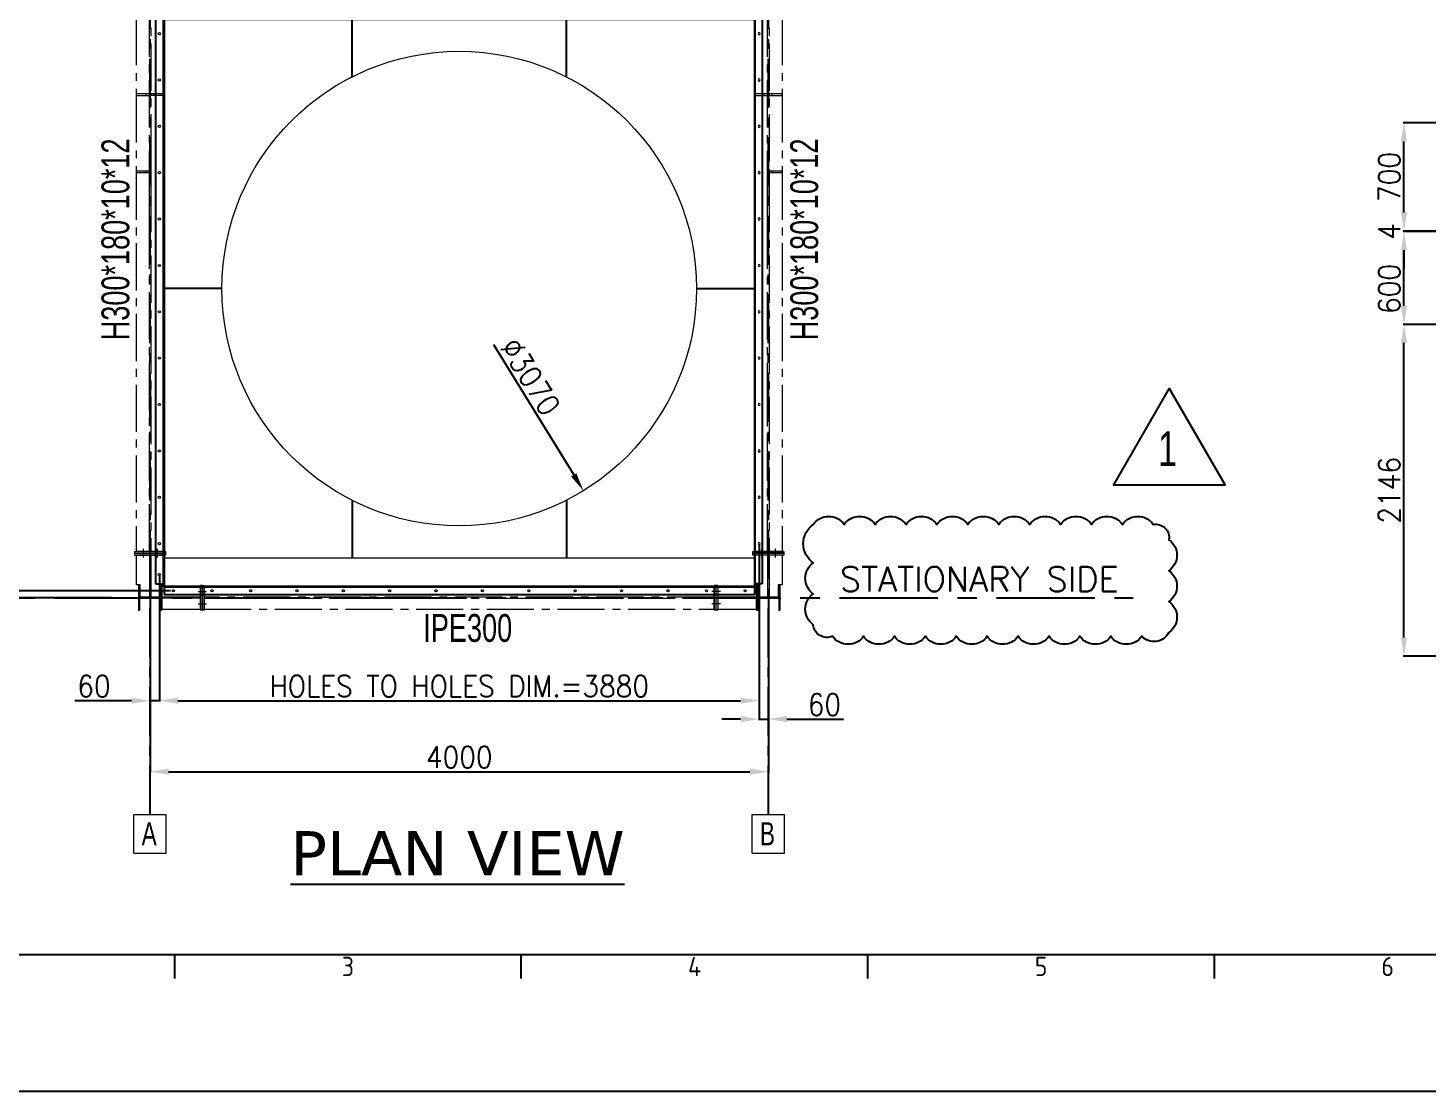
# Model space of a CAD drawing. Header units: millimetres. Extents: x 517777 to 536338, y -327622 to -292910.
# Drawn here: x 520065 to 524593, y -306035 to -302596 of the extents above; entities that cross this region are included whole.
import ezdxf
from ezdxf.enums import TextEntityAlignment as Align

# ---------------------------------------------------------------- set-up
doc = ezdxf.new("R2010")
doc.units = ezdxf.units.MM
for name, pattern in [('CENTER', [50.8, 31.75, -6.35, 6.35, -6.35]), ('CENTER2', [28.575, 19.05, -3.175, 3.175, -3.175]), ('XKITLINE00', [0])]:
    doc.linetypes.add(name, pattern=pattern)
for name, color, linetype in [('2', 3, 'CENTER'), ('3-TEXT', 7, 'Continuous'), ('CADRE', 5, 'Continuous'), ('CLOWD', 3, 'Continuous'), ('Comment', 1, 'Continuous'), ('TEXT', 6, 'Continuous')]:
    doc.layers.add(name, color=color, linetype=linetype)
for name, color, linetype, lineweight in [('Bolt', 7, 'Continuous', 0), ('Part', 2, 'Continuous', 0), ('PartMark', 3, 'Continuous', 0)]:
    doc.layers.add(name, color=color, linetype=linetype, lineweight=lineweight)
doc.styles.add('ARIAL_NARROW', font='ARIALN.TTF')
doc.styles.add('ISO Proportional', font='isocp.shx')
doc.styles.add('ROMANS', font='ROMANS.shx', dxfattribs={"width": 0.9})
doc.styles.add('ver', font='verdana.ttf')
doc.dimstyles.new('4', dxfattribs={"dimtxt": 70, "dimasz": 60, "dimexe": 3, "dimexo": 5, "dimgap": 12, "dimtad": 1, "dimdec": 0, "dimdsep": 46, "dimtxsty": 'ROMANS', "dimcen": 2.5, "dimclrd": 6, "dimclre": 6, "dimclrt": 2, "dimadec": 0, "dimazin": 0, "dimtfac": 1, "dimtdec": 0, "dimtmove": 0, "dimatfit": 3, "dimfxl": 1, "dimarcsym": 0})

# ---------------------------------------------------------------- blocks, each defined once
blk = doc.blocks.new('*D117')
at = {"layer": 'Comment', "color": 6, "lineweight": -2, "transparency": 16777216}
for p, q in [((524914.6, -303554.8), (524512.8, -303554.8)), ((524515.8, -304567.9), (524515.8, -303614.8)), ((524650, -304627.9), (524512.8, -304627.9))]:
    blk.add_line(p, q, dxfattribs=at)
at = {"layer": 'Comment', "color": 6, "transparency": 16777216}
for points in [[(524505.8, -303614.8), (524525.8, -303614.8), (524515.8, -303554.8)], [(524505.8, -304567.9), (524525.8, -304567.9), (524515.8, -304627.9)]]:
    blk.add_solid(points, dxfattribs=at)
at = {"layer": 'Defpoints', "color": 0, "transparency": 16777216}
for p in [(524515.8, -303554.8), (524919.6, -303554.8), (524655, -304627.9)]:
    blk.add_point(p, dxfattribs=at)
at = {"layer": 'Comment', "color": 2, "transparency": 16777216, "insert": (524468.8, -304091.4), "char_height": 70, "attachment_point": 5, "rotation": 90, "style": 'ROMANS'}
blk.add_mtext('2146', dxfattribs=at)
blk = doc.blocks.new('*D118')
at = {"layer": 'Comment', "color": 6, "lineweight": -2, "transparency": 16777216}
for p, q in [((524866.2, -303254.8), (524512.8, -303254.8)), ((524515.8, -303494.8), (524515.8, -303314.8)), ((524914.6, -303554.8), (524512.8, -303554.8))]:
    blk.add_line(p, q, dxfattribs=at)
at = {"layer": 'Comment', "color": 6, "transparency": 16777216}
for points in [[(524505.8, -303314.8), (524525.8, -303314.8), (524515.8, -303254.8)], [(524505.8, -303494.8), (524525.8, -303494.8), (524515.8, -303554.8)]]:
    blk.add_solid(points, dxfattribs=at)
at = {"layer": 'Defpoints', "color": 0, "transparency": 16777216}
for p in [(524515.8, -303254.8), (524871.2, -303254.8), (524919.6, -303554.8)]:
    blk.add_point(p, dxfattribs=at)
at = {"layer": 'Comment', "color": 2, "transparency": 16777216, "insert": (524468.8, -303440), "char_height": 70, "attachment_point": 5, "rotation": 90, "style": 'ROMANS'}
blk.add_mtext('600', dxfattribs=at)
blk = doc.blocks.new('*D119')
at = {"layer": 'Comment', "color": 6, "lineweight": -2, "transparency": 16777216}
for p, q in [((524515.8, -303192.8), (524515.8, -303132.8)), ((524866.3, -303252.8), (524512.8, -303252.8)), ((524866.2, -303254.8), (524512.8, -303254.8)), ((524515.8, -303254.8), (524515.8, -303252.8)), ((524515.8, -303314.8), (524515.8, -303374.8))]:
    blk.add_line(p, q, dxfattribs=at)
at = {"layer": 'Comment', "color": 6, "transparency": 16777216}
for points in [[(524505.8, -303192.8), (524525.8, -303192.8), (524515.8, -303252.8)], [(524505.8, -303314.8), (524525.8, -303314.8), (524515.8, -303254.8)]]:
    blk.add_solid(points, dxfattribs=at)
at = {"layer": 'Defpoints', "color": 0, "transparency": 16777216}
for p in [(524515.8, -303252.8), (524871.2, -303254.8), (524871.3, -303252.8)]:
    blk.add_point(p, dxfattribs=at)
at = {"layer": 'Comment', "color": 2, "transparency": 16777216, "insert": (524468.8, -303253.8), "char_height": 70, "attachment_point": 5, "rotation": 90, "style": 'ROMANS'}
blk.add_mtext('4', dxfattribs=at)
blk = doc.blocks.new('*D120')
at = {"layer": 'Comment', "color": 6, "lineweight": -2, "transparency": 16777216}
for p, q in [((524686, -302902.8), (524512.8, -302902.8)), ((524515.8, -303192.8), (524515.8, -302962.8)), ((524866.3, -303252.8), (524512.8, -303252.8))]:
    blk.add_line(p, q, dxfattribs=at)
at = {"layer": 'Comment', "color": 6, "transparency": 16777216}
for points in [[(524505.8, -302962.8), (524525.8, -302962.8), (524515.8, -302902.8)], [(524505.8, -303192.8), (524525.8, -303192.8), (524515.8, -303252.8)]]:
    blk.add_solid(points, dxfattribs=at)
at = {"layer": 'Defpoints', "color": 0, "transparency": 16777216}
for p in [(524515.8, -302902.8), (524691, -302902.8), (524871.3, -303252.8)]:
    blk.add_point(p, dxfattribs=at)
at = {"layer": 'Comment', "color": 2, "transparency": 16777216, "insert": (524468.8, -303077.8), "char_height": 70, "attachment_point": 5, "rotation": 90, "style": 'ROMANS'}
blk.add_mtext('700', dxfattribs=at)
blk = doc.blocks.new('KADR')
at = {"layer": 'CADRE', "color": 2}
for p, q in [((223583.6, -7198.2), (223583.6, -7100.9)), ((224978.9, -7198.2), (224978.9, -7100.9)), ((226374.3, -7198.2), (226374.3, -7100.9)), ((227769.7, -7198.2), (227769.7, -7100.9))]:
    blk.add_line(p, q, dxfattribs=at)
at = {"layer": 'CADRE', "color": 1}
blk.add_lwpolyline([(220145.5, -7651), (243248.6, -7651), (243248.6, 8686.2), (220145.5, 8686.2)], close=True, dxfattribs=at)
at = {"layer": 'CADRE'}
blk.add_lwpolyline([(220695.6, -7100.9), (242698.5, -7100.9), (242698.5, 8136.1), (220695.6, 8136.1)], close=True, dxfattribs=at)
at = {"layer": 'CADRE', "color": 2, "style": 'ISO Proportional'}
for s, p in [('3', (224281.2, -7149.5)), ('4', (225676.6, -7149.5)), ('5', (227072, -7149.5)), ('6', (228467.4, -7149.5))]:
    blk.add_text(s, height=77.8, dxfattribs=at).set_placement(p, align=Align.MIDDLE)
blk = doc.blocks.new('*D315')
at = {"layer": 'Comment', "color": 6, "lineweight": -2, "transparency": 16777216}
for p, q in [((520459.7, -304407.5), (520459.7, -305004.7)), ((522459.7, -304413.9), (522459.7, -305004.7)), ((520519.7, -305001.7), (522399.7, -305001.7))]:
    blk.add_line(p, q, dxfattribs=at)
at = {"layer": 'Comment', "color": 6, "transparency": 16777216}
for points in [[(520519.7, -304991.7), (520519.7, -305011.7), (520459.7, -305001.7)], [(522399.7, -304991.7), (522399.7, -305011.7), (522459.7, -305001.7)]]:
    blk.add_solid(points, dxfattribs=at)
at = {"layer": 'Defpoints', "color": 0, "transparency": 16777216}
for p in [(520459.7, -304402.5), (522459.7, -304408.9), (522459.7, -305001.7)]:
    blk.add_point(p, dxfattribs=at)
at = {"layer": 'Comment', "color": 2, "transparency": 16777216, "insert": (521459.7, -304954.7), "char_height": 70, "attachment_point": 5, "style": 'ROMANS'}
blk.add_mtext('4000', dxfattribs=at)
blk = doc.blocks.new('*D316')
at = {"layer": 'Comment', "color": 6, "lineweight": -2, "transparency": 16777216}
for p, q in [((520457.2, -302438.9), (519725, -302438.9)), ((519728, -304378.9), (519728, -302498.9)), ((520334.7, -304438.9), (519725, -304438.9))]:
    blk.add_line(p, q, dxfattribs=at)
at = {"layer": 'Comment', "color": 6, "transparency": 16777216}
for points in [[(519718, -302498.9), (519738, -302498.9), (519728, -302438.9)], [(519718, -304378.9), (519738, -304378.9), (519728, -304438.9)]]:
    blk.add_solid(points, dxfattribs=at)
at = {"layer": 'Defpoints', "color": 0, "transparency": 16777216}
for p in [(519728, -302438.9), (520462.2, -302438.9), (520339.7, -304438.9)]:
    blk.add_point(p, dxfattribs=at)
at = {"layer": 'Comment', "color": 2, "transparency": 16777216, "insert": (519681, -303438.9), "char_height": 70, "attachment_point": 5, "rotation": 90, "style": 'ROMANS'}
blk.add_mtext('4000', dxfattribs=at)
blk = doc.blocks.new('DSFS')
at = {"layer": 'Comment', "color": 0}
for p, q in [((486153.4, -305699.4), (486153.4, -305644.4)), ((486153.4, -305644.4), (489973.4, -305644.4)), ((489973.4, -305699.4), (489973.4, -305644.4)), ((486098.4, -309533.4), (486098.4, -305714.9)), ((486098.4, -305714.9), (486153.4, -305714.9)), ((486149.4, -305695.4), (486149.4, -309553.4)), ((486153.4, -309553.4), (486153.4, -305695.4)), ((486153.4, -305695.4), (489973.4, -305695.4)), ((486153.4, -305699.4), (489973.4, -305699.4)), ((489973.4, -309553.4), (489973.4, -305695.4)), ((490023.4, -305714.9), (489973.4, -305714.9)), ((489977.4, -305695.4), (489977.4, -309553.4)), ((490023.4, -309533.4), (490023.4, -305714.9)), ((487370.4, -306254.8), (487370.4, -305881.9)), ((488756.4, -306254.8), (488756.4, -305881.9)), ((486528.4, -307624.4), (486149.4, -307624.4)), ((489598.4, -307624.4), (489977.4, -307624.4)), ((487370.4, -308994.1), (487370.4, -309366.9)), ((488756.4, -308994.1), (488756.4, -309366.9)), ((486149.4, -309533.4), (486098.4, -309533.4)), ((486153.4, -309553.4), (486149.4, -309553.4)), ((486153.4, -309549.4), (489973.4, -309549.4)), ((486153.4, -309549.4), (486153.4, -309604.4)), ((486153.4, -309553.4), (489973.4, -309553.4)), ((489973.4, -309533.4), (490023.4, -309533.4)), ((489973.4, -309549.4), (489973.4, -309604.4)), ((489977.4, -309553.4), (489973.4, -309553.4)), ((486153.4, -309604.4), (489973.4, -309604.4)), ((486153.4, -309699.4), (486153.4, -309644.4)), ((486153.4, -309644.4), (489973.4, -309644.4)), ((486149.4, -309715.4), (486098.4, -309715.4)), ((486098.4, -309715.4), (486098.4, -313533.9)), ((486149.4, -313553.4), (486149.4, -309695.4)), ((486153.4, -309695.4), (486149.4, -309695.4)), ((486153.4, -309695.4), (486153.4, -313553.4)), ((486153.4, -309695.4), (489973.4, -309695.4)), ((486153.4, -309699.4), (489973.4, -309699.4)), ((489973.4, -309695.4), (489973.4, -313553.4)), ((489977.4, -309695.4), (489973.4, -309695.4)), ((489973.4, -309715.4), (490023.4, -309715.4)), ((489977.4, -313553.4), (489977.4, -309695.4)), ((490023.4, -309715.4), (490023.4, -313533.9)), ((486149.4, -309881.9), (489977.4, -309881.9)), ((487370.4, -310254.8), (487370.4, -309881.9)), ((488756.4, -310254.8), (488756.4, -309881.9)), ((486528.4, -311624.4), (486149.4, -311624.4)), ((489598.4, -311624.4), (489977.4, -311624.4)), ((487370.4, -312994.1), (487370.4, -313366.9)), ((488756.4, -312994.1), (488756.4, -313366.9)), ((486098.4, -313533.9), (486153.4, -313533.9)), ((486153.4, -313553.4), (486149.4, -313553.4)), ((486153.4, -313549.4), (489973.4, -313549.4)), ((486153.4, -313549.4), (486153.4, -313604.4)), ((486153.4, -313553.4), (489973.4, -313553.4)), ((490023.4, -313533.9), (489973.4, -313533.9)), ((489973.4, -313549.4), (489973.4, -313604.4)), ((486153.4, -313604.4), (489973.4, -313604.4))]:
    blk.add_line(p, q, dxfattribs=at)
at = {"layer": 'Part', "linetype": 'XKITLINE00', "lineweight": 0}
blk.add_line((486389.4, -309549.4), (486156.4, -309549.4), dxfattribs=at)
blk.add_line((486389.4, -309549.4), (486156.4, -309549.4), dxfattribs=at)
at = {"layer": 'Part', "color": 7, "linetype": 'ByBlock'}
for points in [[(489977.4, -305881.9), (489977.4, -309366.9), (486149.4, -309366.9), (486149.4, -305881.9)], [(489977.4, -313366.9), (489977.4, -309881.9), (486149.4, -309881.9), (486149.4, -313366.9)]]:
    blk.add_lwpolyline(points, close=True, dxfattribs=at)
for centre in [(488063.4, -307624.4), (488063.4, -311624.4)]:
    blk.add_circle(centre, 1535, dxfattribs=at)
blk = doc.blocks.new('*D319')
at = {"layer": 'Comment', "color": 6, "lineweight": -2, "transparency": 16777216}
blk.add_line((521570.8, -303619.7), (521830.1, -304041.7), dxfattribs=at)
at = {"layer": 'Comment', "color": 6, "transparency": 16777216}
blk.add_solid([(521838.6, -304036.5), (521821.5, -304047), (521861.5, -304092.9)], dxfattribs=at)
at = {"layer": 'Defpoints', "color": 0, "transparency": 16777216}
for p in [(521058, -302785), (521861.5, -304092.9)]:
    blk.add_point(p, dxfattribs=at)
at = {"layer": 'Comment', "color": 2, "transparency": 16777216, "insert": (521690.1, -303724.2), "char_height": 70, "attachment_point": 5, "rotation": 301.5646, "style": 'ROMANS'}
blk.add_mtext('∅3070', dxfattribs=at)
blk = doc.blocks.new('*U330')
at = {"layer": 'Part', "color": 7, "linetype": 'ByBlock'}
blk.add_circle((0, 0), 3.5, dxfattribs=at)
blk = doc.blocks.new('*U331')
at = {"layer": 'Part', "color": 0, "linetype": 'ByBlock', "lineweight": -2}
for p in [(0, 1650), (0, 1500), (0, 1350), (0, 1200), (0, 1050), (0, 900), (0, 750), (0, 600), (0, 450), (0, 300), (0, 150), (0, 0)]:
    blk.add_blockref('*U330', p, dxfattribs=at)
blk = doc.blocks.new('*U332')
at = {"layer": 'Part', "color": 7, "linetype": 'ByBlock'}
blk.add_circle((0, 0), 3.5, dxfattribs=at)
blk = doc.blocks.new('*U333')
at = {"layer": 'Part', "color": 0, "linetype": 'ByBlock', "lineweight": -2}
for p in [(0, 0), (150, 0), (300, 0), (450, 0), (600, 0), (750, 0), (900, 0), (1050, 0), (1200, 0), (1350, 0)]:
    blk.add_blockref('*U332', p, dxfattribs=at)
blk = doc.blocks.new('*U340')
at = {"layer": 'Part', "color": 7, "linetype": 'ByBlock'}
blk.add_circle((0, 0), 3.5, dxfattribs=at)
blk = doc.blocks.new('*U341')
at = {"layer": 'Part', "color": 0, "linetype": 'ByBlock', "lineweight": -2}
for p in [(0, 1650), (0, 1500), (0, 1350), (0, 1200), (0, 1050), (0, 900), (0, 750), (0, 600), (0, 450), (0, 300), (0, 150), (0, 0)]:
    blk.add_blockref('*U340', p, dxfattribs=at)
blk = doc.blocks.new('*D345')
at = {"layer": 'Comment', "color": 6, "lineweight": -2, "transparency": 16777216}
for p, q in [((519968.9, -304356.4), (519968.9, -304296.4)), ((520526.2, -304416.4), (519965.9, -304416.4)), ((519968.9, -304416.4), (519968.9, -304438.9)), ((520200.3, -304438.9), (519965.9, -304438.9)), ((519968.9, -304498.9), (519968.9, -304684.9))]:
    blk.add_line(p, q, dxfattribs=at)
at = {"layer": 'Comment', "color": 6, "transparency": 16777216}
for points in [[(519958.9, -304356.4), (519978.9, -304356.4), (519968.9, -304416.4)], [(519958.9, -304498.9), (519978.9, -304498.9), (519968.9, -304438.9)]]:
    blk.add_solid(points, dxfattribs=at)
at = {"layer": 'Defpoints', "color": 0, "transparency": 16777216}
for p in [(519968.9, -304416.4), (520531.2, -304416.4), (520205.3, -304438.9)]:
    blk.add_point(p, dxfattribs=at)
at = {"layer": 'Comment', "color": 2, "transparency": 16777216, "insert": (519921.9, -304621.9), "char_height": 70, "attachment_point": 5, "rotation": 90, "style": 'ROMANS'}
blk.add_mtext('45', dxfattribs=at)
blk = doc.blocks.new('*D346')
at = {"layer": 'Comment', "color": 6, "lineweight": -2, "transparency": 16777216}
for p, q in [((520529.7, -302461.4), (519965.9, -302461.4)), ((519968.9, -304356.4), (519968.9, -302521.4)), ((520526.2, -304416.4), (519965.9, -304416.4))]:
    blk.add_line(p, q, dxfattribs=at)
at = {"layer": 'Comment', "color": 6, "transparency": 16777216}
for points in [[(519958.9, -302521.4), (519978.9, -302521.4), (519968.9, -302461.4)], [(519958.9, -304356.4), (519978.9, -304356.4), (519968.9, -304416.4)]]:
    blk.add_solid(points, dxfattribs=at)
at = {"layer": 'Defpoints', "color": 0, "transparency": 16777216}
for p in [(519968.9, -302461.4), (520534.7, -302461.4), (520531.2, -304416.4)]:
    blk.add_point(p, dxfattribs=at)
at = {"layer": 'Comment', "color": 2, "transparency": 16777216, "insert": (519921.9, -303438.9), "char_height": 70, "attachment_point": 5, "rotation": 90, "style": 'ROMANS'}
blk.add_mtext('HOLES TO HOLES DIM.=3910', dxfattribs=at)
blk = doc.blocks.new('*D350')
at = {"layer": 'Comment', "color": 6, "lineweight": -2, "transparency": 16777216}
for p, q in [((520489.7, -304369), (520489.7, -304775)), ((520459.7, -304733.8), (520459.7, -304775)), ((520399.7, -304772), (520216.7, -304772)), ((520489.7, -304772), (520459.7, -304772)), ((520549.7, -304772), (520609.7, -304772))]:
    blk.add_line(p, q, dxfattribs=at)
at = {"layer": 'Comment', "color": 6, "transparency": 16777216}
for points in [[(520399.7, -304762), (520399.7, -304782), (520459.7, -304772)], [(520549.7, -304762), (520549.7, -304782), (520489.7, -304772)]]:
    blk.add_solid(points, dxfattribs=at)
at = {"layer": 'Defpoints', "color": 0, "transparency": 16777216}
for p in [(520489.7, -304364), (520459.7, -304728.8), (520489.7, -304772)]:
    blk.add_point(p, dxfattribs=at)
at = {"layer": 'Comment', "color": 2, "transparency": 16777216, "insert": (520278.2, -304725), "char_height": 70, "attachment_point": 5, "style": 'ROMANS'}
blk.add_mtext('60', dxfattribs=at)
blk = doc.blocks.new('*D351')
at = {"layer": 'Comment', "color": 6, "lineweight": -2, "transparency": 16777216}
for p, q in [((522429.7, -304269), (522429.7, -304775)), ((520489.7, -304369), (520489.7, -304775)), ((520549.7, -304772), (522369.7, -304772))]:
    blk.add_line(p, q, dxfattribs=at)
at = {"layer": 'Comment', "color": 6, "transparency": 16777216}
for points in [[(520549.7, -304762), (520549.7, -304782), (520489.7, -304772)], [(522369.7, -304762), (522369.7, -304782), (522429.7, -304772)]]:
    blk.add_solid(points, dxfattribs=at)
at = {"layer": 'Defpoints', "color": 0, "transparency": 16777216}
for p in [(522429.7, -304264), (520489.7, -304364), (522429.7, -304772)]:
    blk.add_point(p, dxfattribs=at)
at = {"layer": 'Comment', "color": 2, "transparency": 16777216, "insert": (521459.7, -304725), "char_height": 70, "attachment_point": 5, "style": 'ROMANS'}
blk.add_mtext('HOLES TO HOLES DIM.=3880', dxfattribs=at)
blk = doc.blocks.new('*D352')
at = {"layer": 'Comment', "color": 6, "lineweight": -2, "transparency": 16777216}
for p, q in [((522429.7, -304269), (522429.7, -304834.6)), ((522459.7, -304738.2), (522459.7, -304834.6)), ((522369.7, -304831.6), (522309.7, -304831.6)), ((522429.7, -304831.6), (522459.7, -304831.6)), ((522519.7, -304831.6), (522702.7, -304831.6))]:
    blk.add_line(p, q, dxfattribs=at)
at = {"layer": 'Comment', "color": 6, "transparency": 16777216}
for points in [[(522369.7, -304821.6), (522369.7, -304841.6), (522429.7, -304831.6)], [(522519.7, -304821.6), (522519.7, -304841.6), (522459.7, -304831.6)]]:
    blk.add_solid(points, dxfattribs=at)
at = {"layer": 'Defpoints', "color": 0, "transparency": 16777216}
for p in [(522429.7, -304264), (522459.7, -304733.2), (522459.7, -304831.6)]:
    blk.add_point(p, dxfattribs=at)
at = {"layer": 'Comment', "color": 2, "transparency": 16777216, "insert": (522641.2, -304784.6), "char_height": 70, "attachment_point": 5, "style": 'ROMANS'}
blk.add_mtext('60', dxfattribs=at)

msp = doc.modelspace()

# ---------------------------------------------------------------- linework, layer by layer
at = {"color": 2, "ltscale": 200}
msp.add_lwpolyline([(523756.56, -303760.93), (523576.12, -304073.46), (523937, -304073.46)], close=True, dxfattribs=at)
at = {"color": 2}
msp.add_lwpolyline([(522604.98, -304201.82, -0.5205671), (522704.98, -304201.82, -0.5205671), (522804.98, -304201.82, -0.5205671), (522904.98, -304201.82, -0.5205671), (523004.98, -304201.82, -0.5205671), (523104.98, -304201.82, -0.5205671), (523204.98, -304201.82, -0.5205671), (523304.98, -304201.82, -0.5205671), (523404.98, -304201.82, -0.5205671), (523504.98, -304201.82, -0.5205671), (523604.98, -304201.82, -0.5205671), (523704.98, -304201.82, -0.5205671), (523755.32, -304251.49, -0.5205671), (523755.32, -304351.49, -0.5205671), (523755.32, -304451.49, -0.5205671), (523755.32, -304551.49, -0.5205671), (523667.51, -304563.68, -0.5205671), (523567.51, -304563.68, -0.5205671), (523467.51, -304563.68, -0.5205671), (523367.51, -304563.68, -0.5205671), (523267.51, -304563.68, -0.5205671), (523167.51, -304563.68, -0.5205671), (523067.51, -304563.68, -0.5205671), (522967.51, -304563.68, -0.5205671), (522867.51, -304563.68, -0.5205671), (522767.51, -304563.68, -0.5205671), (522667.51, -304563.68, -0.5205671), (522604.98, -304526.21, -0.5205671), (522604.98, -304426.21, -0.5205671), (522604.98, -304326.21, -0.5205671)], format="xyb", close=True, dxfattribs=at)
at = {"layer": '2', "color": 3, "ltscale": 5}
for p, q in [((522459.72, -305140.03), (522459.72, -300302.74)), ((520459.72, -305140.03), (520459.72, -300386.41))]:
    msp.add_line(p, q, dxfattribs=at)
at = {"layer": '2', "color": 3, "ltscale": 10}
msp.add_line((519642.02, -304438.92), (523639.9, -304438.92), dxfattribs=at)
at = {"layer": 'Bolt', "color": 3, "linetype": 'CENTER2', "lineweight": 0, "ltscale": 8}
for p, q in [((520437.22, -304281.17), (520437.22, -304308.67)), ((520437.22, -304281.17), (520437.22, -304308.67)), ((520437.22, -304281.17), (520437.22, -304308.67)), ((520482.22, -304281.17), (520482.22, -304308.67)), ((520482.22, -304281.17), (520482.22, -304308.67)), ((520482.22, -304281.17), (520482.22, -304308.67)), ((522437.22, -304281.17), (522437.22, -304308.67)), ((522437.22, -304281.17), (522437.22, -304308.67)), ((522437.22, -304281.17), (522437.22, -304308.67)), ((522482.22, -304281.17), (522482.22, -304308.67)), ((522482.22, -304281.17), (522482.22, -304308.67)), ((522482.22, -304281.17), (522482.22, -304308.67)), ((520614.97, -304418.92), (520642.47, -304418.92)), ((520614.97, -304418.92), (520642.47, -304418.92)), ((520614.97, -304418.92), (520642.47, -304418.92)), ((522304.47, -304418.92), (522276.97, -304418.92)), ((522304.47, -304418.92), (522276.97, -304418.92)), ((522304.47, -304418.92), (522276.97, -304418.92)), ((520614.97, -304458.92), (520642.47, -304458.92)), ((520614.97, -304458.92), (520642.47, -304458.92)), ((520614.97, -304458.92), (520642.47, -304458.92)), ((522304.47, -304458.92), (522276.97, -304458.92)), ((522304.47, -304458.92), (522276.97, -304458.92)), ((522304.47, -304458.92), (522276.97, -304458.92))]:
    msp.add_line(p, q, dxfattribs=at)
at = {"layer": 'Comment', "color": 3, "linetype": 'CENTER2', "ltscale": 8}
msp.add_line((522414.72, -304403.42), (522416.72, -304403.42), dxfattribs=at)
at = {"layer": 'Part', "color": 3, "linetype": 'CENTER2', "lineweight": 0, "ltscale": 8}
for p, q in [((520457.22, -304288.92), (520457.22, -300588.92)), ((520462.22, -300588.92), (520462.22, -304288.92)), ((522457.22, -304288.92), (522457.22, -300588.92)), ((522462.22, -300588.92), (522462.22, -304288.92)), ((520414.72, -302563.94), (520414.72, -302808.94)), ((520504.72, -302563.94), (520504.72, -302808.94)), ((522414.72, -302563.94), (522414.72, -302808.94)), ((522504.72, -302563.94), (522504.72, -302808.94)), ((520414.72, -302808.94), (520414.72, -302813.94)), ((520457.22, -302808.94), (520414.72, -302808.94)), ((520414.72, -302808.94), (520414.72, -302813.94)), ((520414.72, -302813.94), (520414.72, -303058.94)), ((520414.72, -302813.94), (520457.22, -302813.94)), ((520447.22, -302813.94), (520447.22, -302808.94)), ((520457.22, -302808.94), (520457.22, -302813.94)), ((520504.72, -302808.94), (520462.22, -302808.94)), ((520462.22, -302808.94), (520462.22, -302813.94)), ((520504.72, -302813.94), (520462.22, -302813.94)), ((520472.22, -302813.94), (520472.22, -302808.94)), ((520504.72, -302808.94), (520504.72, -302813.94)), ((520504.72, -302808.94), (520504.72, -302813.94)), ((520504.72, -302813.94), (520504.72, -302993.03)), ((522414.72, -302808.94), (522414.72, -302813.94)), ((522457.22, -302808.94), (522414.72, -302808.94)), ((522414.72, -302808.94), (522414.72, -302813.94)), ((522414.72, -302813.94), (522414.72, -302993.03)), ((522414.72, -302813.94), (522457.22, -302813.94)), ((522447.22, -302813.94), (522447.22, -302808.94)), ((522457.22, -302813.94), (522457.22, -302808.94)), ((522504.72, -302808.94), (522462.22, -302808.94)), ((522462.22, -302808.94), (522462.22, -302813.94)), ((522462.22, -302813.94), (522504.72, -302813.94)), ((522472.22, -302813.94), (522472.22, -302808.94)), ((522504.72, -302808.94), (522504.72, -302813.94)), ((522504.72, -302813.94), (522504.72, -302808.94)), ((522504.72, -302813.94), (522504.72, -303058.94)), ((520462.22, -302993.03), (520462.22, -303143.85)), ((520504.72, -302993.03), (520504.72, -303101.35)), ((522414.72, -302993.03), (522414.72, -303776.5)), ((522457.22, -302993.03), (522457.22, -303143.85)), ((520414.72, -303058.94), (520414.72, -303063.94)), ((520457.22, -303058.94), (520414.72, -303058.94)), ((520414.72, -303058.94), (520414.72, -303063.94)), ((520414.72, -303063.94), (520414.72, -304288.92)), ((520414.72, -303063.94), (520457.22, -303063.94)), ((520447.22, -303063.94), (520447.22, -303058.94)), ((520457.22, -303058.94), (520457.22, -303063.94)), ((520457.22, -303233.72), (520457.22, -303061.44)), ((520457.22, -303061.44), (520462.22, -303061.44)), ((520462.22, -303061.44), (520462.22, -303233.72)), ((522457.22, -303233.72), (522457.22, -303061.44)), ((522457.22, -303061.44), (522462.22, -303061.44)), ((522504.72, -303058.94), (522462.22, -303058.94)), ((522462.22, -303058.94), (522462.22, -303063.94)), ((522462.22, -303061.44), (522462.22, -303233.72)), ((522462.22, -303063.94), (522504.72, -303063.94)), ((522472.22, -303063.94), (522472.22, -303058.94)), ((522504.72, -303058.94), (522504.72, -303063.94)), ((522504.72, -303063.94), (522504.72, -303058.94)), ((522504.72, -303063.94), (522504.72, -304288.92)), ((520504.72, -303101.35), (520504.72, -303776.5)), ((520457.22, -303158.22), (520462.22, -303158.22)), ((522457.22, -303158.22), (522462.22, -303158.22)), ((520462.22, -303233.72), (520457.22, -303233.72)), ((522462.22, -303233.72), (522457.22, -303233.72)), ((520462.22, -303884.81), (520462.22, -303734)), ((522457.22, -303884.81), (522457.22, -303734)), ((520504.72, -303776.5), (520504.72, -303884.81)), ((522414.72, -303776.5), (522414.72, -303884.81)), ((520504.72, -303884.81), (520504.72, -304288.92)), ((522414.72, -303884.81), (522414.72, -304288.92)), ((520409.72, -304288.92), (520414.72, -304288.92)), ((520409.72, -304288.92), (520409.72, -304294.92)), ((520409.72, -304294.92), (520509.72, -304294.92)), ((520409.72, -304294.92), (520509.72, -304294.92)), ((520409.72, -304294.92), (520409.72, -304300.92)), ((520409.72, -304300.92), (520414.72, -304300.92)), ((520504.72, -304288.92), (520414.72, -304288.92)), ((520414.72, -304300.92), (520414.72, -304397.42)), ((520414.72, -304300.92), (520504.72, -304300.92)), ((520504.72, -304300.92), (520414.72, -304300.92)), ((520457.22, -304300.92), (520457.22, -304437.42)), ((520462.22, -304300.92), (520462.22, -304437.42)), ((520509.72, -304288.92), (520504.72, -304288.92)), ((520504.72, -304300.92), (520504.72, -304397.42)), ((520509.72, -304300.92), (520504.72, -304300.92)), ((520509.72, -304288.92), (520509.72, -304294.92)), ((520509.72, -304294.92), (520509.72, -304300.92)), ((522409.72, -304294.92), (522409.72, -304288.92)), ((522409.72, -304288.92), (522414.72, -304288.92)), ((522509.72, -304294.92), (522409.72, -304294.92)), ((522409.72, -304300.92), (522409.72, -304294.92)), ((522409.72, -304294.92), (522509.72, -304294.92)), ((522414.72, -304300.92), (522409.72, -304300.92)), ((522504.72, -304288.92), (522414.72, -304288.92)), ((522504.72, -304300.92), (522414.72, -304300.92)), ((522414.72, -304300.92), (522414.72, -304397.42)), ((522504.72, -304300.92), (522414.72, -304300.92)), ((522457.22, -304300.92), (522457.22, -304437.42)), ((522462.22, -304300.92), (522462.22, -304437.42)), ((522509.72, -304288.92), (522504.72, -304288.92)), ((522509.72, -304300.92), (522504.72, -304300.92)), ((522504.72, -304300.92), (522504.72, -304397.42)), ((522509.72, -304288.92), (522509.72, -304294.92)), ((522509.72, -304294.92), (522509.72, -304300.92)), ((520427.72, -304397.42), (520414.72, -304397.42)), ((520426.22, -304398.92), (520421.72, -304398.92)), ((520421.72, -304398.92), (520421.72, -304478.92)), ((520426.22, -304437.42), (520426.22, -304398.92)), ((520427.72, -304437.42), (520427.72, -304397.42)), ((520504.72, -304397.42), (520491.72, -304397.42)), ((520491.72, -304397.42), (520491.72, -304437.42)), ((520493.22, -304398.92), (520493.22, -304437.42)), ((520497.72, -304398.92), (520493.22, -304398.92)), ((520497.72, -304478.92), (520497.72, -304398.92)), ((520497.72, -304401.42), (520497.72, -304476.42)), ((520622.72, -304401.42), (520497.72, -304401.42)), ((520622.72, -304398.92), (520622.72, -304401.42)), ((520628.72, -304398.92), (520622.72, -304398.92)), ((520622.72, -304476.42), (520622.72, -304401.42)), ((520622.72, -304401.42), (520622.72, -304476.42)), ((520628.72, -304478.92), (520628.72, -304398.92)), ((520628.72, -304478.92), (520628.72, -304398.92)), ((520628.72, -304398.92), (520634.72, -304398.92)), ((520634.72, -304398.92), (520634.72, -304401.42)), ((521014.56, -304401.42), (520634.72, -304401.42)), ((520634.72, -304476.42), (520634.72, -304401.42)), ((521129.65, -304401.42), (521014.56, -304401.42)), ((521789.79, -304401.42), (521129.65, -304401.42)), ((522284.72, -304401.42), (521789.79, -304401.42)), ((522284.72, -304398.92), (522284.72, -304401.42)), ((522290.72, -304398.92), (522284.72, -304398.92)), ((522284.72, -304401.42), (522284.72, -304476.42)), ((522290.72, -304478.92), (522290.72, -304398.92)), ((522296.72, -304398.92), (522290.72, -304398.92)), ((522290.72, -304478.92), (522290.72, -304398.92)), ((522296.72, -304398.92), (522296.72, -304401.42)), ((522296.72, -304401.42), (522296.72, -304476.42)), ((522296.72, -304401.42), (522296.72, -304476.42)), ((522296.72, -304401.42), (522421.72, -304401.42)), ((522427.72, -304397.42), (522414.72, -304397.42)), ((522426.22, -304398.92), (522421.72, -304398.92)), ((522421.72, -304398.92), (522421.72, -304478.92)), ((522421.72, -304476.42), (522421.72, -304401.42)), ((522426.22, -304437.42), (522426.22, -304398.92)), ((522427.72, -304437.42), (522427.72, -304397.42)), ((522504.72, -304397.42), (522491.72, -304397.42)), ((522491.72, -304397.42), (522491.72, -304437.42)), ((522493.22, -304398.92), (522493.22, -304437.42)), ((522497.72, -304398.92), (522493.22, -304398.92)), ((522497.72, -304478.92), (522497.72, -304398.92)), ((520493.22, -304437.42), (520426.22, -304437.42)), ((520426.22, -304478.92), (520426.22, -304440.42)), ((520426.22, -304440.42), (520493.22, -304440.42)), ((520491.72, -304437.42), (520427.72, -304437.42)), ((520493.22, -304440.42), (520493.22, -304478.92)), ((520622.72, -304437.15), (520497.72, -304437.15)), ((520622.72, -304440.7), (520497.72, -304440.7)), ((522284.72, -304437.15), (520634.72, -304437.15)), ((520634.72, -304440.7), (522284.72, -304440.7)), ((521014.56, -304437.15), (521165.37, -304437.15)), ((522421.72, -304437.15), (522296.72, -304437.15)), ((522421.72, -304440.7), (522296.72, -304440.7)), ((522493.22, -304437.42), (522426.22, -304437.42)), ((522426.22, -304478.92), (522426.22, -304440.42)), ((522426.22, -304440.42), (522493.22, -304440.42)), ((522491.72, -304437.42), (522427.72, -304437.42)), ((522493.22, -304440.42), (522493.22, -304478.92)), ((520421.72, -304478.92), (520426.22, -304478.92)), ((520493.22, -304478.92), (520497.72, -304478.92)), ((520497.72, -304476.42), (520622.72, -304476.42)), ((520622.72, -304478.92), (520622.72, -304476.42)), ((520628.72, -304478.92), (520622.72, -304478.92)), ((520634.72, -304478.92), (520628.72, -304478.92)), ((520634.72, -304476.42), (522284.72, -304476.42)), ((520634.72, -304476.42), (520634.72, -304478.92)), ((522284.72, -304478.92), (522284.72, -304476.42)), ((522290.72, -304478.92), (522284.72, -304478.92)), ((522296.72, -304478.92), (522290.72, -304478.92)), ((522296.72, -304478.92), (522296.72, -304476.42)), ((522296.72, -304476.42), (522421.72, -304476.42)), ((522421.72, -304478.92), (522426.22, -304478.92)), ((522493.22, -304478.92), (522497.72, -304478.92))]:
    msp.add_line(p, q, dxfattribs=at)
at = {"layer": 'Part', "color": 3, "linetype": 'CENTER2', "ltscale": 8}
for p, q in [((520409.72, -304288.92), (520509.72, -304288.92)), ((522409.72, -304288.92), (522509.72, -304288.92)), ((520634.72, -304398.92), (520634.72, -304478.92)), ((522284.72, -304478.92), (522284.72, -304398.92))]:
    msp.add_line(p, q, dxfattribs=at)
at = {"layer": 'Part', "color": 7, "linetype": 'ByBlock'}
for centre in [(520489.72, -304364.05), (520534.72, -304416.42), (520659.72, -304416.42), (522259.72, -304416.42), (522384.72, -304416.42)]:
    msp.add_circle(centre, 3.5, dxfattribs=at)
at = {"layer": 'TEXT', "linetype": 'XKITLINE00', "lineweight": 0}
for p, q in [((520407.36, -305140.03), (520512.08, -305140.03)), ((520407.36, -305265.03), (520407.36, -305140.03)), ((520512.08, -305265.03), (520512.08, -305140.03)), ((522407.36, -305140.03), (522512.08, -305140.03)), ((522407.36, -305265.03), (522407.36, -305140.03)), ((522512.08, -305265.03), (522512.08, -305140.03)), ((520407.36, -305265.03), (520512.08, -305265.03)), ((522407.36, -305265.03), (522512.08, -305265.03))]:
    msp.add_line(p, q, dxfattribs=at)

# ---------------------------------------------------------------- block references
at = {"color": 11, "xscale": 0.8033809491331728, "yscale": 0.8033809491331728, "zscale": 0.8033809491331728}
msp.add_blockref('KADR', (340916.66, -299887.95), dxfattribs=at)
at = {"layer": 'Comment', "color": 0, "xscale": 0.5, "yscale": 0.5, "zscale": 0.5}
msp.add_blockref('DSFS', (277428.01, -147626.71), dxfattribs=at)
at = {"layer": 'Part', "color": 7, "linetype": 'ByBlock'}
for name, p in [('*U331', (520489.72, -304264.05)), ('*U333', (520784.72, -304416.42))]:
    msp.add_blockref(name, p, dxfattribs=at)
at = {"layer": 'Part', "color": 7, "linetype": 'ByBlock', "extrusion": (0, 0, -1), "zscale": -1}
msp.add_blockref('*U341', (-522429.72, -304264.05), dxfattribs=at)

# ---------------------------------------------------------------- texts
at = {"layer": '3-TEXT', "color": 2, "style": 'ver'}
msp.add_text('%%UPLAN VIEW', height=143, dxfattribs=at).set_placement((520913.86, -305337.07))
at = {"layer": 'CADRE', "color": 2, "style": 'ROMANS'}
msp.add_text('STATIONARY SIDE', height=80, dxfattribs=at).set_placement((523142, -304378.56, -0.03), align=Align.MIDDLE)
at = {"layer": 'CLOWD', "style": 'ARIAL_NARROW', "width": 0.85}
msp.add_text('1', height=112.5, dxfattribs=at).set_placement((523720.44, -304013.07))
at = {"layer": 'PartMark', "style": 'ARIAL_NARROW', "width": 0.85}
msp.add_text('H300*180*10*12', height=90, rotation=90.00021, dxfattribs=at).set_placement((520392.38, -303606.11))
at = {"layer": 'PartMark', "color": 3, "linetype": 'CENTER2', "ltscale": 8, "style": 'ARIAL_NARROW', "width": 0.85}
msp.add_text('H300*180*10*12', height=90, rotation=90.00021, dxfattribs=at).set_placement((522620.71, -303606.11))
msp.add_text('IPE300', height=90, dxfattribs=at).set_placement((521343.53, -304581.72))
at = {"layer": 'TEXT', "style": 'ARIAL_NARROW', "width": 0.85}
for s, p in [('A', (520432.36, -305240.03)), ('B', (522432.36, -305240.03))]:
    msp.add_text(s, height=75, dxfattribs=at).set_placement(p)

# ---------------------------------------------------------------- dimensions: what is measured, and where the dimension line sits
at = {"layer": 'Comment', "color": 0}
for base, p1, p2, picture, middle in [((519727.95, -302438.92), (520339.72, -304438.92), (520462.22, -302438.92), '*D316', (519680.95, -303438.92)), ((524515.8, -302902.83), (524871.29, -303252.83), (524691.04, -302902.83), '*D120', (524468.8, -303077.83)), ((524515.8, -303554.83), (524655.04, -304627.88), (524919.62, -303554.83), '*D117', (524468.8, -304091.35))]:
    dim = msp.add_linear_dim(base=base, p1=p1, p2=p2, angle=90, dimstyle='4', override={"dimlfac": 2}, dxfattribs=at)
    dim.commit()
    dim.dimension.update_dxf_attribs({"geometry": picture, "text_midpoint": middle})
dim = msp.add_linear_dim(base=(519968.9, -302461.42), p1=(520531.22, -304416.42), p2=(520534.72, -302461.42), angle=90, text='HOLES TO HOLES DIM.=<>', dimstyle='4', override={"dimlfac": 2}, dxfattribs=at)
dim.commit()
dim.dimension.update_dxf_attribs({"geometry": '*D346', "text_midpoint": (519921.9, -303438.92)})
dim = msp.add_diameter_dim_2p(p1=(521057.96, -302784.97), p2=(521861.48, -304092.87), dimstyle='4', override={"dimlfac": 2}, dxfattribs=at)
dim.commit()
dim.dimension.update_dxf_attribs({"geometry": '*D319', "text_midpoint": (521650.08, -303748.78), "dimtype": 163})
for base, p1, p2, picture, middle in [((524515.8, -303252.83), (524871.24, -303254.83), (524871.29, -303252.83), '*D119', (524515.8, -303253.83)), ((524515.8, -303254.83), (524919.62, -303554.83), (524871.24, -303254.83), '*D118', (524515.8, -303440.05)), ((519968.9, -304416.42), (520205.35, -304438.92), (520531.22, -304416.42), '*D345', (519968.9, -304621.92))]:
    dim = msp.add_linear_dim(base=base, p1=p1, p2=p2, angle=90, dimstyle='4', override={"dimlfac": 2}, dxfattribs=at)
    dim.commit()
    dim.dimension.update_dxf_attribs({"geometry": picture, "text_midpoint": middle, "dimtype": 160})
dim = msp.add_linear_dim(base=(522429.72, -304771.99), p1=(520489.72, -304364.05), p2=(522429.72, -304264.05), text='HOLES TO HOLES DIM.=<>', dimstyle='4', override={"dimlfac": 2}, dxfattribs=at)
dim.commit()
dim.dimension.update_dxf_attribs({"geometry": '*D351', "text_midpoint": (521459.72, -304724.99)})
for base, p1, p2, picture, middle in [((522459.72, -304831.65), (522429.72, -304264.05), (522459.72, -304733.19), '*D352', (522641.22, -304831.65)), ((520489.72, -304771.99), (520459.72, -304728.8), (520489.72, -304364.05), '*D350', (520278.22, -304771.99))]:
    dim = msp.add_linear_dim(base=base, p1=p1, p2=p2, dimstyle='4', override={"dimlfac": 2}, dxfattribs=at)
    dim.commit()
    dim.dimension.update_dxf_attribs({"geometry": picture, "text_midpoint": middle, "dimtype": 160})
dim = msp.add_linear_dim(base=(522459.72, -305001.68), p1=(520459.72, -304402.55), p2=(522459.72, -304408.91), dimstyle='4', override={"dimlfac": 2}, dxfattribs=at)
dim.commit()
dim.dimension.update_dxf_attribs({"geometry": '*D315', "text_midpoint": (521459.72, -304954.68)})

doc.saveas('drawing.dxf')
